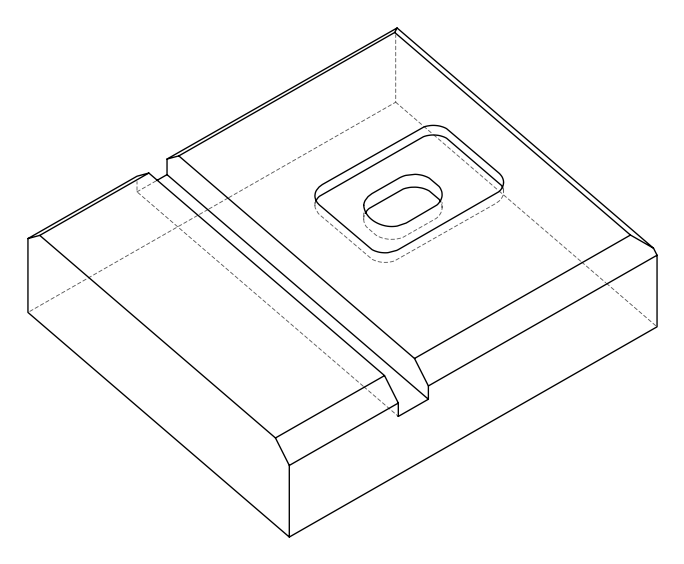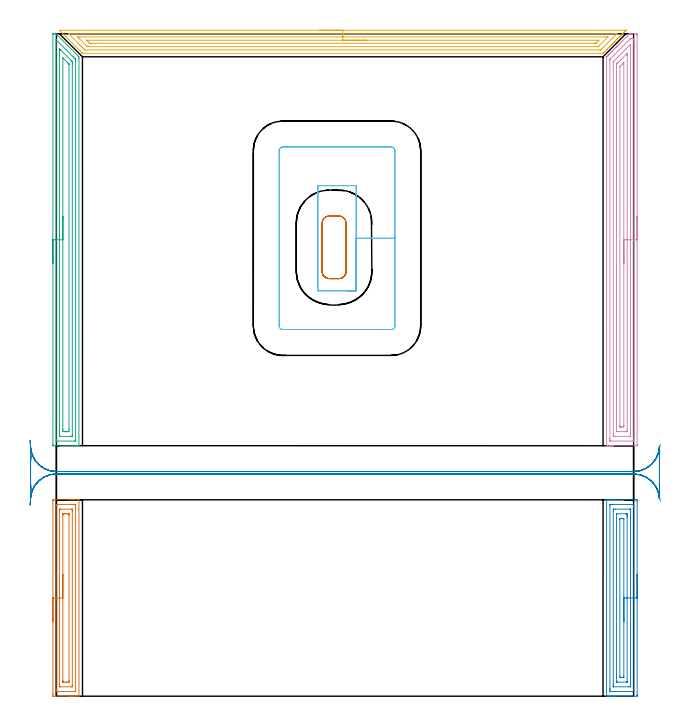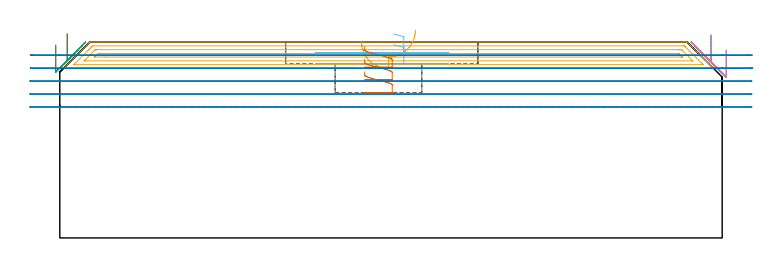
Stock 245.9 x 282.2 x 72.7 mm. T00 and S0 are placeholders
(PLAN: 8 operations, 1 tool changes, 35.5 min)
(1 AREA_MILL | FG_CHAMFER_SURFACE | UGT0205_001 | 2.95 min | 5543 mm3)
(2 AREA_MILL_1 | FG_CHAMFER_SURFACE_1 | UGT0205_001 | 3.6 min | 7648 mm3)
(3 AREA_MILL_2 | FG_CHAMFER_SURFACE_2 | UGT0205_001 | 5.75 min | 11197 mm3)
(4 AREA_MILL_3 | FG_CHAMFER_SURFACE_3 | UGT0205_001 | 7.13 min | 15403 mm3)
(5 AREA_MILL_4 | FG_CHAMFER_SURFACE_4 | UGT0205_001 | 7.63 min | 10971 mm3)
(6 MILL_RECTANGULAR_POCKET | POCKET_RECTANGULAR_STRAIGHT | UGT0201_105 | Follow Part, ap 5.5, ae 75% | 1.79 min | 55838 mm3)
(7 MILL_RECTANGULAR_POCKET_1 | POCKET_RECTANGULAR_STRAIGHT_1 | UGT0201_105 | Follow Part, ap 5.5, ae 75% | 0.78 min | 14959 mm3)
(8 MILL_RECTANGULAR_SLOT | SLOT_RECTANGULAR | UGT0201_105 | Follow Part, ap 5.5, ae 75% | 5.91 min | 134414 mm3)
(TOOL UGT0205_001 | Chamfer Mill 20 x 3 x 45 deg. | D20 FL50 Z2)
(TOOL UGT0201_105 | End Mill 22 mm | D22 FL25 Z2)
(OP 1 AREA_MILL)
G17 G21 G94 G90
T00 M6
G54
G17 G0 G90 X-1.5 Y31.85 S1061 M3
G43 Z82.7 H0
Z71.6
G94 G1 Y31.888 Z70.728 F250.
Y32.002 Z69.864
Y32.191 Z69.012
Y32.453 Z68.18
Y32.787 Z67.374
Y33.19 Z66.6
Y33.658 Z65.864
Y34.19 Z65.172
Y34.779 Z64.529
Y35.422 Z63.94
Y36.114 Z63.408
Y36.85 Z62.94
Y37.624 Z62.537
Y38.43 Z62.203
Y39.262 Z61.941
Y40.114 Z61.752
Y40.978 Z61.638
Y41.85 Z61.6
Y83.153
X-1.497 Y83.418 Z61.602
X-1.491 Y83.69 Z61.605
X-1.213 Y83.7 Z61.884
X5.391 Z68.485
X6.08 Z69.177
X6.286 Z69.383
X6.974 Z70.071
X7.18 Z70.277
X7.592 Z70.691
X8.556 Z71.655
X8.969 Z72.067
X9.309 Z72.408
X9.56 Y83.694 Z72.653
X9.597 Y83.69 Z72.689
X9.6 Y83.597 Z72.7
Y0.102
X9.597 Y0.01 Z72.689
X9.56 Y0.006 Z72.653
X9.309 Y0. Z72.407
X7.593 Z70.692
X7.18 Z70.277
X6.974 Z70.071
X6.286 Z69.383
X6.079 Z69.177
X5.391 Z68.485
X-1.117 Z61.98
X-1.417 Y0.002 Z61.68
X-1.491 Y0.006 Z61.605
X-1.497 Y0.547 Z61.603
X-1.5 Y1.174 Z61.6
Y41.85
X-0.086 Z63.014
Y81.487
X-0.084 Y81.598 Z63.016
X-0.081 Y81.671 Z63.019
X-0.079 Y81.691 Z63.021
X-0.075 Y81.694 Z63.025
X-0.056 Y81.697 Z63.044
X0.026 Y81.699 Z63.126
X7.18 Y81.7 Z70.28
X7.751 Y81.699 Z70.851
X8.074 Y81.693 Z71.174
X8.176 Y81.69 Z71.276
X8.182 Y81.487 Z71.282
X8.184 Y81.377 Z71.284
X8.185 Y81.267 Z71.285
X8.186 Y80.489 Z71.286
Y2.213
X8.184 Y2.102 Z71.284
X8.181 Y2.029 Z71.281
X8.179 Y2.009 Z71.279
X8.175 Y2.006 Z71.275
X8.156 Y2.003 Z71.256
X8.074 Y2.001 Z71.174
X0.92 Y2. Z64.02
X0.349 Y2.001 Z63.449
X0.026 Y2.007 Z63.126
X-0.076 Y2.01 Z63.024
X-0.082 Y2.213 Z63.018
X-0.084 Y2.323 Z63.016
X-0.085 Y2.433 Z63.015
X-0.086 Y3.211 Z63.014
Y41.85
X1.328 Z64.428
X1.329 Y79.194 Z64.429
X1.331 Y79.6 Z64.431
X1.333 Y79.66 Z64.433
X1.334 Y79.682 Z64.434
X1.414 Y79.69 Z64.514
X1.614 Y79.698 Z64.714
X1.714 Y79.7 Z64.814
X6.386 Y79.699 Z69.486
X6.586 Y79.695 Z69.686
X6.719 Y79.69 Z69.819
X6.766 Y79.681 Z69.866
X6.767 Y79.668 Z69.867
X6.769 Y79.6 Z69.869
X6.771 Y79.118 Z69.871
Y78.712
Y4.506
X6.769 Y4.1 Z69.869
X6.767 Y4.04 Z69.867
X6.765 Y4.018 Z69.865
X6.686 Y4.01 Z69.786
X6.486 Y4.002 Z69.586
X6.386 Y4. Z69.486
X1.714 Y4.001 Z64.814
X1.514 Y4.004 Z64.614
X1.381 Y4.01 Z64.481
X1.334 Y4.019 Z64.434
X1.333 Y4.032 Z64.433
X1.331 Y4.1 Z64.431
X1.329 Y4.582 Z64.429
X1.328 Y4.988 Z64.428
Y41.85
X2.743 Z65.843
Y76.936
X2.745 Y77.363 Z65.845
X2.747 Y77.576 Z65.847
X2.749 Y77.674 Z65.849
X2.842 Y77.692 Z65.942
X3.603 Y77.699 Z66.703
X3.728 Y77.7 Z66.828
X4.622 Z67.722
X5.29 Y77.697 Z68.39
X5.328 Y77.694 Z68.428
X5.346 Y77.691 Z68.446
X5.35 Y77.678 Z68.45
X5.353 Y77.579 Z68.453
X5.356 Y77.376 Z68.456
X5.357 Y76.97 Z68.457
Y6.764
X5.355 Y6.337 Z68.455
X5.353 Y6.124 Z68.453
X5.35 Y6.026 Z68.45
X5.258 Y6.008 Z68.358
X4.497 Y6.001 Z67.597
X4.372 Y6. Z67.472
X3.478 Z66.578
X2.81 Y6.003 Z65.91
X2.772 Y6.006 Z65.872
X2.754 Y6.009 Z65.854
X2.75 Y6.022 Z65.85
X2.747 Y6.121 Z65.847
X2.744 Y6.324 Z65.844
X2.743 Y6.73 Z65.843
Y41.85
Y42.722 Z65.881
Y43.586 Z65.995
Y44.438 Z66.183
Y45.27 Z66.446
Y46.076 Z66.78
Y46.85 Z67.182
Y47.586 Z67.651
Y48.278 Z68.182
Y48.921 Z68.772
Y49.51 Z69.415
Y50.042 Z70.107
Y50.51 Z70.843
Y50.913 Z71.616
Y51.247 Z72.422
Y51.509 Z73.254
Y51.698 Z74.106
Y51.812 Z74.971
Y51.85 Z75.843
G0 Z82.7
M5
M2
(OP 2 AREA_MILL_1)
G17 G21 G94 G90
T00 M6
G54
G17 G0 G90 X247.4 Y51.85 S1061 M3
G43 Z82.7 H0
Z69.7
G94 G1 Y51.812 Z68.828 F250.
Y51.698 Z67.964
Y51.509 Z67.112
Y51.247 Z66.28
Y50.913 Z65.474
Y50.51 Z64.7
Y50.041 Z63.964
Y49.51 Z63.272
Y48.921 Z62.629
Y48.278 Z62.04
Y47.586 Z61.509
Y46.85 Z61.04
Y46.076 Z60.637
Y45.27 Z60.303
Y44.438 Z60.041
Y43.586 Z59.852
Y42.722 Z59.738
Y41.85 Z59.7
X247.399 Y0.547 Z59.701
X247.396 Y0.175 Z59.702
X247.391 Y0.01 Z59.705
X247.03 Y0. Z60.067
X238.273 Z68.82
X237.599 Z69.498
X237.397 Z69.7
X236.724 Z70.373
X236.522 Z70.575
X236.118 Z70.981
X235.174 Z71.925
X234.77 Z72.328
X234.571 Z72.528
X234.49 Z72.603
X234.485 Y0.001 Z72.608
X234.403 Y0.01 Z72.689
X234.4 Y0.102 Z72.7
Y83.598
X234.403 Y83.69 Z72.689
X234.483 Y83.698 Z72.61
X234.571 Y83.7 Z72.527
X235.174 Z71.924
X236.118 Z70.981
X236.522 Z70.575
X236.724 Z70.373
X237.397 Z69.7
X237.599 Z69.498
X238.273 Z68.82
X246.491 Z60.605
X247.03 Y83.695 Z60.067
X247.391 Y83.69 Z59.705
X247.396 Y83.525 Z59.702
X247.399 Y83.153 Z59.701
X247.4 Y41.85 Z59.7
X245.986 Z61.114
X245.985 Y2.323 Z61.115
X245.984 Y2.144 Z61.116
X245.981 Y2.055 Z61.119
X245.979 Y2.018 Z61.121
X245.915 Y2.01 Z61.185
X245.595 Y2.002 Z61.505
X245.278 Y2.001 Z61.822
X244.721 Y2. Z62.379
X236.522 Y2.001 Z70.578
X235.961 Y2.004 Z71.139
X235.861 Y2.01 Z71.239
X235.821 Y2.023 Z71.279
X235.817 Y2.149 Z71.283
X235.816 Y2.323 Z71.284
X235.814 Y3.041 Z71.286
Y3.211
X235.815 Y81.377 Z71.285
X235.816 Y81.556 Z71.284
X235.819 Y81.645 Z71.281
X235.821 Y81.682 Z71.279
X235.885 Y81.69 Z71.215
X236.205 Y81.698 Z70.895
X236.522 Y81.699 Z70.578
X237.079 Y81.7 Z70.021
X245.278 Y81.699 Z61.822
X245.839 Y81.696 Z61.261
X245.939 Y81.69 Z61.161
X245.979 Y81.677 Z61.121
X245.982 Y81.551 Z61.118
X245.984 Y81.377 Z61.116
X245.986 Y80.659 Z61.114
Y80.489
Y41.85
X244.572 Z62.528
X244.571 Y4.817 Z62.529
X244.566 Y4.1 Z62.534
X244.565 Y4.023 Z62.535
X244.493 Y4.008 Z62.607
X244.403 Y4.005 Z62.697
X243.625 Y4. Z63.475
X237.495 Z69.605
X237.397 Y4.002 Z69.703
X237.299 Y4.006 Z69.801
X237.24 Y4.01 Z69.86
X237.235 Y4.044 Z69.865
X237.232 Y4.1 Z69.868
X237.23 Y4.27 Z69.87
X237.228 Y4.988 Z69.872
Y5.159
X237.229 Y78.883 Z69.871
X237.234 Y79.6 Z69.866
X237.235 Y79.677 Z69.865
X237.307 Y79.692 Z69.793
X237.397 Y79.695 Z69.703
X238.175 Y79.7 Z68.925
X244.305 Z62.795
X244.403 Y79.698 Z62.697
X244.501 Y79.694 Z62.599
X244.56 Y79.69 Z62.54
X244.565 Y79.656 Z62.535
X244.568 Y79.6 Z62.532
X244.57 Y79.43 Z62.53
X244.571 Y78.712 Z62.529
X244.572 Y78.541 Z62.528
Y41.85
X243.157 Z63.943
Y6.251
X243.156 Y6.08 Z63.944
X243.153 Y6.019 Z63.947
X243.15 Y6.01 Z63.95
X243.145 Y6.006 Z63.955
X243.122 Y6.003 Z63.978
X243.028 Y6.001 Z64.072
X239.149 Z67.951
X239.025 Y6.002 Z68.075
X238.759 Y6.01 Z68.341
X238.649 Y6.025 Z68.451
X238.648 Y6.086 Z68.452
X238.644 Y6.388 Z68.456
X238.643 Y8.166 Z68.457
Y77.449
X238.644 Y77.62 Z68.456
X238.647 Y77.681 Z68.453
X238.65 Y77.69 Z68.45
X238.655 Y77.694 Z68.445
X238.678 Y77.697 Z68.422
X238.772 Y77.699 Z68.328
X242.651 Z64.449
X242.775 Y77.698 Z64.325
X243.041 Y77.69 Z64.059
X243.151 Y77.675 Z63.949
X243.152 Y77.614 Z63.948
X243.156 Y77.312 Z63.944
X243.157 Y76.936 Z63.943
Y76.422
Y41.85
X241.743 Z65.357
Y8.541
X241.738 Y8.113 Z65.362
X241.736 Y8.016 Z65.364
X241.611 Y8.009 Z65.489
X241.431 Y8.002 Z65.669
X240.9 Y8.001 Z66.2
X240.556 Z66.544
X240.188 Y8.007 Z66.912
X240.119 Y8.01 Z66.981
X240.064 Y8.025 Z67.036
X240.057 Y8.541 Z67.043
Y75.159
X240.062 Y75.587 Z67.038
X240.064 Y75.684 Z67.036
X240.189 Y75.691 Z66.911
X240.369 Y75.698 Z66.731
X240.9 Y75.699 Z66.2
X241.243 Z65.857
X241.612 Y75.693 Z65.488
X241.681 Y75.69 Z65.419
X241.736 Y75.675 Z65.364
X241.743 Y75.159 Z65.357
Y41.85
Y40.978 Z65.395
Y40.113 Z65.509
Y39.262 Z65.698
Y38.43 Z65.96
Y37.624 Z66.294
Y36.85 Z66.697
Y36.114 Z67.165
Y35.422 Z67.696
Y34.779 Z68.286
Y34.19 Z68.929
Y33.658 Z69.621
Y33.19 Z70.357
Y32.787 Z71.131
Y32.453 Z71.937
Y32.191 Z72.769
Y32.002 Z73.62
Y31.888 Z74.485
Y31.85 Z75.357
G0 Z82.7
M5
M2
(OP 3 AREA_MILL_2)
G17 G21 G94 G90
T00 M6
G54
G17 G0 G90 X-1.5 Y184.45 S1061 M3
G43 Z82.7 H0
Z71.6
G94 G1 Y184.488 Z70.728 F250.
Y184.602 Z69.863
Y184.791 Z69.012
Y185.053 Z68.18
Y185.387 Z67.374
Y185.79 Z66.6
Y186.259 Z65.864
Y186.79 Z65.172
Y187.379 Z64.529
Y188.022 Z63.94
Y188.714 Z63.408
Y189.45 Z62.94
Y190.224 Z62.537
Y191.03 Z62.203
Y191.862 Z61.941
Y192.714 Z61.752
Y193.579 Z61.638
Y194.45 Z61.6
Y282.025
X-1.498 Y282.091 Z61.602
X-1.492 Y282.19 Z61.605
X-1.062 Y282.2 Z62.037
X-0.422 Z62.678
X-0.323 Y282.199 Z62.776
X-0.2 Y282.19 Z62.895
X-0.075 Y282.075 Z63.024
X9.431 Y272.569 Z72.53
X9.599 Y272.395 Z72.686
X9.6 Y271.748 Z72.7
Y106.875
X9.597 Y106.71 Z72.688
X9.53 Y106.706 Z72.622
X9.105 Y106.7 Z72.205
X8.775 Z71.875
X8.074 Z71.17
X6.83 Z69.927
X5.391 Z68.487
X-1.141 Z61.956
X-1.492 Y106.71 Z61.606
X-1.499 Y107.058 Z61.599
Y107.068
X-1.5 Y194.45 Z61.6
X-0.086 Z63.014
Y279.343
X-0.085 Y279.491 Z63.015
X-0.081 Y279.609 Z63.019
X-0.079 Y279.624 Z63.021
X-0.078 Z63.022
X-0.065 Y279.613 Z63.035
X3.917 Y275.634 Z67.017
X7.18 Y272.37 Z70.28
X7.801 Y271.748 Z70.901
X8.074 Y271.47 Z71.174
X8.147 Y271.391 Z71.247
X8.179 Y271.333 Z71.279
X8.182 Y271.188 Z71.282
X8.185 Y270.966 Z71.285
Y109.109
X8.184 Y108.999 Z71.284
X8.18 Y108.887 Z71.28
X8.17 Y108.71 Z71.27
X8.074 Y108.707 Z71.174
X7.589 Y108.701 Z70.689
X0.435 Y108.7 Z63.535
X0.026 Y108.702 Z63.126
X-0.033 Y108.705 Z63.067
X-0.067 Y108.71 Z63.033
X-0.079 Y108.718 Z63.021
X-0.081 Y108.775 Z63.019
X-0.085 Y108.998 Z63.015
X-0.086 Y109.109 Z63.014
Y194.45
X1.328 Z64.428
X1.329 Y275.64 Z64.429
X1.33 Y275.691 Z64.43
X1.333 Y275.743 Z64.433
X1.334 Y275.751 Z64.434
X1.342 Y275.747 Z64.442
X1.39 Y275.703 Z64.49
X1.778 Y275.323 Z64.878
X1.814 Y275.287 Z64.914
X6.286 Y270.815 Z69.386
X6.709 Y270.381 Z69.809
X6.76 Y270.329 Z69.86
X6.764 Y270.251 Z69.864
X6.768 Y270.123 Z69.868
X6.77 Y269.961 Z69.87
X6.771 Y269.476 Z69.871
Y269.067
Y111.305
X6.769 Y110.896 Z69.869
X6.767 Y110.775 Z69.867
X6.765 Y110.723 Z69.865
X6.678 Y110.71 Z69.778
X6.48 Y110.702 Z69.58
X6.286 Y110.701 Z69.386
X5.588 Y110.7 Z68.688
X1.618 Y110.701 Z64.718
X1.487 Y110.704 Z64.587
X1.383 Y110.71 Z64.483
X1.335 Y110.716 Z64.435
X1.334 Y110.736 Z64.434
X1.331 Y110.896 Z64.431
X1.329 Y111.381 Z64.429
X1.328 Y111.79 Z64.428
Y194.45
X2.743 Z65.843
Y271.714
X2.744 Y271.748 Z65.844
X2.75 Y271.887 Z65.85
X2.794 Y271.853 Z65.894
X2.81 Y271.839 Z65.91
X2.903 Y271.748 Z66.003
X3.797 Y270.855 Z66.897
X4.69 Y269.961 Z67.79
X4.883 Y269.766 Z67.983
X5.264 Y269.375 Z68.364
X5.351 Y269.284 Z68.451
X5.353 Y269.262 Z68.453
X5.356 Y269.209 Z68.456
X5.357 Y269.102 Z68.457
Y269.067
Y113.577
X5.35 Y112.725 Z68.45
X4.497 Y112.7 Z67.597
X4.481 Z67.581
X3.603 Z66.703
X3.586 Z66.686
X2.75 Y112.726 Z65.85
X2.743 Y113.543 Z65.843
Y113.577
Y194.45
Y195.322 Z65.881
Y196.187 Z65.995
Y197.038 Z66.183
Y197.87 Z66.446
Y198.676 Z66.78
Y199.45 Z67.182
Y200.186 Z67.651
Y200.878 Z68.182
Y201.521 Z68.772
Y202.111 Z69.415
Y202.642 Z70.107
Y203.11 Z70.843
Y203.513 Z71.616
Y203.847 Z72.422
Y204.109 Z73.254
Y204.298 Z74.106
Y204.412 Z74.971
Y204.45 Z75.843
G0 Z82.7
M5
M2
(OP 4 AREA_MILL_3)
G17 G21 G94 G90
T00 M6
G54
G17 G0 G90 X247.4 Y204.45 S1061 M3
G43 Z82.7 H0
Z69.7
G94 G1 Y204.412 Z68.828 F250.
Y204.298 Z67.964
Y204.109 Z67.112
Y203.847 Z66.28
Y203.513 Z65.474
Y203.11 Z64.7
Y202.641 Z63.964
Y202.11 Z63.272
Y201.521 Z62.629
Y200.878 Z62.04
Y200.186 Z61.509
Y199.45 Z61.04
Y198.676 Z60.637
Y197.87 Z60.303
Y197.038 Z60.041
Y196.186 Z59.852
Y195.322 Z59.738
Y194.45 Z59.7
Y107.322
X247.398 Y106.946 Z59.701
X247.393 Y106.71 Z59.705
X247.03 Y106.7 Z60.068
X237.397 Z69.697
X236.865 Z70.232
X236.522 Z70.574
X235.989 Z71.107
X235.646 Z71.449
X234.69 Z72.409
X234.545 Z72.548
X234.488 Y106.702 Z72.603
X234.403 Y106.71 Z72.688
X234.4 Y106.875 Z72.7
Y271.748
X234.401 Y272.395 Z72.686
X234.559 Y272.56 Z72.539
X234.642 Y272.642 Z72.458
X234.77 Y272.772 Z72.326
X235.126 Y273.127 Z71.973
X235.3 Y273.3 Z71.8
X235.535 Y273.536 Z71.563
X235.646 Y273.648 Z71.45
X236.084 Y274.084 Z71.016
X236.522 Y274.523 Z70.574
X236.727 Y274.727 Z70.372
X236.778 Y274.778 Z70.321
X237.397 Y275.399 Z69.699
X237.604 Y275.604 Z69.496
X238.273 Y276.274 Z68.824
X238.328 Y276.328 Z68.771
X238.514 Y276.514 Z68.585
X238.565 Y276.566 Z68.532
X238.614 Y276.614 Z68.485
X238.812 Y276.812 Z68.287
X238.857 Y276.858 Z68.24
X241.192 Y279.192 Z65.908
X243.875 Y281.876 Z63.223
X243.965 Y281.967 Z63.131
X244.198 Y282.199 Z62.9
X244.479 Y282.2 Z62.619
X245.278 Z61.816
X246.497 Z60.6
X247.03 Y282.196 Z60.065
X247.391 Y282.19 Z59.703
X247.397 Y281.953 Z59.7
X247.4 Y281.578
Y194.45
X245.986 Z61.114
X245.985 Y109.281 Z61.115
X245.984 Y109.109 Z61.116
X245.98 Y108.749 Z61.12
X245.979 Y108.713 Z61.121
X245.919 Y108.708 Z61.181
X245.813 Y108.703 Z61.287
X245.679 Y108.7 Z61.421
X236.046 Y108.701 Z71.054
X235.875 Y108.706 Z71.225
X235.843 Y108.71 Z71.257
X235.821 Y108.717 Z71.279
X235.82 Y108.755 Z71.28
X235.816 Y108.936 Z71.284
X235.815 Y109.109 Z71.285
X235.814 Y109.831 Z71.286
Y270.855
X235.816 Y271.216 Z71.284
X235.819 Y271.305 Z71.281
X235.821 Y271.347 Z71.279
X235.837 Y271.375 Z71.263
X235.923 Y271.466 Z71.177
X236.199 Y271.748 Z70.901
X244.323 Y279.872 Z62.777
X244.403 Y279.95 Z62.697
X244.645 Y280.184 Z62.455
X244.883 Y280.194 Z62.217
X245.278 Y280.198 Z61.822
X245.754 Y280.199 Z61.346
X245.925 Y280.194 Z61.175
X245.957 Y280.19 Z61.143
X245.979 Y280.183 Z61.121
X245.98 Y280.145 Z61.12
X245.984 Y279.964 Z61.116
X245.985 Y279.791 Z61.115
X245.986 Y279.069 Z61.114
Y194.45
X244.572 Z62.528
X244.571 Y111.618 Z62.529
X244.569 Y110.896 Z62.531
X244.566 Y110.729 Z62.534
X244.564 Y110.71 Z62.536
X244.546 Y110.707 Z62.554
X244.499 Y110.703 Z62.601
X244.403 Y110.701 Z62.697
X238.273 Y110.7 Z68.827
X237.586 Y110.704 Z69.514
X237.397 Y110.71 Z69.703
X237.235 Y110.733 Z69.865
X237.232 Y110.896 Z69.868
X237.23 Y111.067 Z69.87
X237.229 Y111.79 Z69.871
X237.228 Y111.962 Z69.872
Y269.24
X237.23 Y269.961 Z69.87
X237.231 Y270.13 Z69.869
X237.235 Y270.303 Z69.865
X237.258 Y270.347 Z69.842
X237.294 Y270.387 Z69.806
X237.397 Y270.496 Z69.703
X237.574 Y270.674 Z69.526
X237.754 Y270.855 Z69.346
X244.467 Y277.567 Z62.633
X244.519 Y277.616 Z62.581
X244.553 Y277.647 Z62.547
X244.564 Y277.655 Z62.536
X244.565 Y277.626 Z62.535
X244.57 Y277.282 Z62.53
X244.571 Y277.11 Z62.529
Y276.938
X244.572 Y194.45 Z62.528
X243.157 Z63.943
Y113.061
X243.155 Y112.889 Z63.945
X243.152 Y112.752 Z63.948
X243.151 Y112.715 Z63.949
X243.133 Y112.71 Z63.967
X243.081 Y112.707 Z64.019
X242.651 Y112.7 Z64.449
X242.635 Z64.465
X239.133 Z67.967
X238.722 Y112.704 Z68.378
X238.671 Y112.707 Z68.429
X238.651 Y112.71 Z68.449
X238.649 Y112.724 Z68.451
X238.645 Y112.785 Z68.455
X238.643 Y112.844 Z68.457
Y269.067
X238.645 Y269.197 Z68.455
X238.647 Y269.26 Z68.453
X238.649 Y269.288 Z68.451
X238.667 Y269.309 Z68.433
X238.788 Y269.435 Z68.312
X239.149 Y269.8 Z67.951
X239.228 Y269.88 Z67.872
X242.885 Y273.536 Z64.215
X242.982 Y273.629 Z64.118
X243.049 Y273.689 Z64.051
X243.151 Y273.775 Z63.949
X243.154 Y273.642 Z63.946
X243.156 Y273.536 Z63.944
X243.157 Y273.328 Z63.943
Y273.019
Y194.45
X241.743 Z65.357
Y115.364
X241.739 Y114.934 Z65.361
X241.736 Y114.728 Z65.364
X241.542 Y114.709 Z65.558
X240.9 Y114.702 Z66.2
X240.675 Y114.7 Z66.425
X240.168 Y114.701 Z66.932
X240.117 Y114.702 Z66.983
X240.081 Y114.706 Z67.019
X240.064 Y114.71 Z67.036
X240.063 Y114.726 Z67.037
X240.06 Y114.927 Z67.04
X240.057 Y115.331 Z67.043
Y268.14
X240.058 Y268.174 Z67.042
X240.061 Y268.227 Z67.039
X240.064 Y268.25 Z67.036
X240.081 Y268.271 Z67.019
X240.162 Y268.359 Z66.938
X240.286 Y268.487 Z66.814
X241.55 Y269.751 Z65.55
X241.643 Y269.842 Z65.457
X241.708 Y269.902 Z65.392
X241.736 Y269.926 Z65.364
X241.743 Y269.067 Z65.357
Y194.45
Y193.578 Z65.395
Y192.713 Z65.509
Y191.862 Z65.698
Y191.03 Z65.96
Y190.224 Z66.294
Y189.45 Z66.697
Y188.714 Z67.165
Y188.022 Z67.696
Y187.379 Z68.286
Y186.79 Z68.929
Y186.258 Z69.621
Y185.79 Z70.357
Y185.387 Z71.131
Y185.053 Z71.937
Y184.791 Z72.769
Y184.602 Z73.62
Y184.488 Z74.485
Y184.45 Z75.357
G0 Z82.7
M5
M2
(OP 5 AREA_MILL_4)
G17 G21 G94 G90
T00 M6
G54
G17 G0 G90 X112. Y283.7 S1061 M3
G43 Z82.7 H0
Z72.9
G94 G1 X112.038 Z72.028 F250.
X112.152 Z71.163
X112.341 Z70.312
X112.603 Z69.48
X112.937 Z68.674
X113.34 Z67.9
X113.809 Z67.164
X114.34 Z66.472
X114.929 Z65.829
X115.572 Z65.239
X116.264 Z64.708
X117. Z64.24
X117.774 Z63.837
X118.58 Z63.503
X119.412 Z63.241
X120.264 Z63.052
X121.128 Z62.938
X122. Z62.9
X242.414
X242.684 Y283.696 Z62.904
X242.685 Y283.695
X242.684 Y283.684 Z62.916
X242.591 Y283.591 Z63.009
X242.22 Y283.218 Z63.378
X241.733 Y282.733 Z63.867
X241.336 Y282.335 Z64.262
X241.196 Y282.195 Z64.403
X240.893 Y281.893 Z64.707
X240.453 Y281.451 Z65.146
X240.303 Y281.303 Z65.296
X240.019 Y281.019 Z65.581
X239.569 Y280.567 Z66.029
X239.086 Y280.086 Z66.514
X238.685 Y279.684 Z66.913
X238.174 Y279.173 Z67.426
X237.801 Y278.8 Z67.797
X237.625 Y278.624 Z67.975
X237.449 Y278.449 Z68.151
X236.918 Y277.916 Z68.681
X236.732 Y277.732 Z68.868
X236.592 Y277.591 Z69.008
X236.476 Y277.475 Z69.123
X236.434 Y277.433 Z69.165
X235.734 Y276.734 Z69.866
X235.592 Y276.591 Z70.006
X235.541 Y276.54 Z70.058
X234.877 Y275.877 Z70.723
X234.709 Y275.707 Z70.889
X234.648 Y275.647 Z70.95
X234.02 Y275.02 Z71.58
X233.825 Y274.824 Z71.773
X233.163 Y274.163 Z72.437
X232.914 Y273.918 Z72.676
X232.896 Y273.904 Z72.689
X232.716 Y273.9 Z72.7
X11.286
X11.104 Y273.904 Z72.689
X11.086 Y273.918 Z72.676
X10.924 Y274.075 Z72.522
X10.615 Y274.385 Z72.215
X1.465 Y283.536 Z63.063
X1.347 Y283.66 Z62.938
X1.316 Y283.695 Z62.903
X1.445 Y283.7 Z62.9
X1.465
X122.
Y282.286 Z64.314
X238.518 Y282.285 Z64.315
X238.568
X238.809 Y282.279 Z64.321
X238.784 Y282.246 Z64.354
X238.7 Y282.154 Z64.446
X238.607 Y282.058 Z64.542
X238.518 Y281.967 Z64.633
X232.268 Y275.717 Z70.883
X232.039 Y275.491 Z71.109
X231.941 Y275.398 Z71.202
X231.88 Y275.342 Z71.258
X231.845 Y275.321 Z71.279
X231.325 Y275.314 Z71.286
X12.575 Y275.315 Z71.285
X12.159 Y275.321 Z71.279
X11.733 Y275.726 Z70.874
X11.303 Y276.149 Z70.451
X10.84 Y276.61 Z69.99
X10.417 Y277.033 Z69.567
X5.483 Y281.967 Z64.633
X5.277 Y282.176 Z64.424
X5.191 Y282.268 Z64.332
X5.182 Y282.28 Z64.32
X5.186 Y282.281 Z64.319
X5.226 Y282.284 Z64.316
X5.312 Y282.285 Z64.315
X5.483 Y282.286 Z64.314
X122.
Y280.872 Z65.728
X234.639 Y280.871 Z65.729
X234.751 Y280.869 Z65.731
X234.946 Y280.865 Z65.735
X234.953 Y280.861 Z65.739
X234.952 Y280.856 Z65.744
X234.946 Y280.846 Z65.754
X231.133 Y277.033 Z69.567
X230.915 Y276.818 Z69.782
X230.851 Y276.758 Z69.842
X230.826 Y276.737 Z69.863
X230.783 Y276.735 Z69.865
X230.482 Y276.731 Z69.869
X229.896 Y276.729 Z69.871
X229.589
X13.825
X13.518 Y276.731 Z69.869
X13.211 Y276.735 Z69.865
X13.175 Y276.736 Z69.864
X13.155 Y276.752 Z69.848
X13.111 Y276.791 Z69.809
X13.029 Y276.871 Z69.729
X12.866 Y277.033 Z69.567
X9.947 Y279.952 Z66.648
X9.334 Y280.567 Z66.033
X9.054 Y280.851 Z65.749
X9.049 Y280.866 Z65.734
X9.054 Y280.867 Z65.733
X9.64 Y280.871 Z65.729
X122. Y280.872 Z65.728
Y279.457 Z67.143
X230.711
X230.982 Y279.455 Z67.145
X231.07 Y279.452 Z67.148
X231.09 Y279.45 Z67.15
X231.082 Y279.439 Z67.161
X231.052 Y279.405 Z67.195
X230.975 Y279.324 Z67.276
X230.911 Y279.259 Z67.341
X230.482 Y278.83 Z67.77
X230.022 Y278.372 Z68.228
X229.876 Y278.228 Z68.372
X229.821 Y278.177 Z68.423
X229.791 Y278.151 Z68.449
X229.754 Y278.149 Z68.451
X229.589 Y278.146 Z68.455
X229.36 Y278.143 Z68.457
X15.304
X15.074 Y278.144 Z68.456
X14.411 Y278.15 Z68.45
X14.199 Y278.162 Z68.438
X13.518 Y278.83 Z67.77
X13.119 Y279.233 Z67.367
X12.926 Y279.432 Z67.168
X12.91 Y279.451 Z67.149
X12.913 Y279.452 Z67.148
X12.948 Y279.455 Z67.145
X13. Y279.456 Z67.144
X17.13 Y279.457 Z67.143
X122.
X122.872 Z67.181
X123.737 Z67.295
X124.588 Z67.483
X125.42 Z67.746
X126.226 Z68.08
X127. Z68.482
X127.736 Z68.951
X128.428 Z69.482
X129.071 Z70.072
X129.66 Z70.715
X130.192 Z71.407
X130.66 Z72.143
X131.063 Z72.916
X131.397 Z73.722
X131.659 Z74.554
X131.848 Z75.406
X131.962 Z76.271
X132. Z77.143
G0 Z82.7
M5
M2
(OP 6 MILL_RECTANGULAR_POCKET)
G17 G21 G94 G90
T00 M6
G54
G17 G0 G90 X123.976 Y172.7 S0 M3
G43 Z82.7 H0
Z75.7
G94 G1 X127.7 Z74.702 F250.
Y195.1 Z68.7
Y217.5 F500.
X111.4
Y172.7
X127.7
Y195.1
X144.2
Y232.4
G3 X142.6 Y234. R1.6
G1 X96.5
G3 X94.9 Y232.4 R1.6
G1 Y157.8
G3 X96.5 Y156.2 R1.6
G1 X142.6
G3 X144.2 Y157.8 R1.6
G1 Y195.1
Y196.1
G0 X123.976 Y172.7 Z71.7
G1 X127.7 Z70.702 F250.
Y195.1 Z64.7
Y217.5 F500.
X111.4
Y172.7
X127.7
Y195.1
X144.2
Y232.4
G3 X142.6 Y234. R1.6
G1 X96.5
G3 X94.9 Y232.4 R1.6
G1 Y157.8
G3 X96.5 Y156.2 R1.6
G1 X142.6
G3 X144.2 Y157.8 R1.6
G1 Y195.1
Y196.1
G0 Z82.7
M5
M2
(OP 7 MILL_RECTANGULAR_POCKET_1)
G17 G21 G94 G90
T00 M6
G54
G17 G0 G90 X113.2 Y185.647 S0 M3
G43 Z82.7 H0
Z71.025
G94 G1 Y180.824 Z69.733 F250.
X113.258 Y180.376 Z69.611
X113.381 Y179.941 Z69.49
X113.566 Y179.528 Z69.369
X113.809 Y179.147 Z69.248
X114.104 Y178.804 Z69.127
X114.447 Y178.509 Z69.006
X114.828 Y178.266 Z68.885
X115.241 Y178.081 Z68.763
X115.676 Y177.958 Z68.642
X116.124 Y177.9 Z68.521
X120.476 Z67.355
X120.924 Y177.958 Z67.234
X121.359 Y178.081 Z67.113
X121.772 Y178.266 Z66.992
X122.153 Y178.509 Z66.87
X122.496 Y178.804 Z66.749
X122.791 Y179.147 Z66.628
X123.034 Y179.528 Z66.507
X123.219 Y179.941 Z66.386
X123.342 Y180.376 Z66.265
X123.4 Y180.824 Z66.144
Y191.25 Z63.35
Y201.5 F500.
G3 X120.3 Y204.6 R3.1
G1 X116.3
G3 X113.2 Y201.5 R3.1
G1 Y181.
G3 X116.3 Y177.9 R3.1
G1 X120.3
G3 X123.4 Y181. R3.1
G1 Y191.25
Y192.25
G0 X113.2 Y185.647 Z66.35
G1 Y180.824 Z65.058 F250.
X113.258 Y180.376 Z64.936
X113.381 Y179.941 Z64.815
X113.566 Y179.528 Z64.694
X113.809 Y179.147 Z64.573
X114.104 Y178.804 Z64.452
X114.447 Y178.509 Z64.331
X114.828 Y178.266 Z64.21
X115.241 Y178.081 Z64.088
X115.676 Y177.958 Z63.967
X116.124 Y177.9 Z63.846
X120.476 Z62.68
X120.924 Y177.958 Z62.559
X121.359 Y178.081 Z62.438
X121.772 Y178.266 Z62.317
X122.153 Y178.509 Z62.195
X122.496 Y178.804 Z62.074
X122.791 Y179.147 Z61.953
X123.034 Y179.528 Z61.832
X123.219 Y179.941 Z61.711
X123.342 Y180.376 Z61.59
X123.4 Y180.824 Z61.469
Y191.25 Z58.675
Y201.5 F500.
G3 X120.3 Y204.6 R3.1
G1 X116.3
G3 X113.2 Y201.5 R3.1
G1 Y181.
G3 X116.3 Y177.9 R3.1
G1 X120.3
G3 X123.4 Y181. R3.1
G1 Y191.25
Y192.25
G0 X113.2 Y185.647 Z61.675
G1 Y180.824 Z60.383 F250.
X113.258 Y180.376 Z60.261
X113.381 Y179.941 Z60.14
X113.566 Y179.528 Z60.019
X113.809 Y179.147 Z59.898
X114.104 Y178.804 Z59.777
X114.447 Y178.509 Z59.656
X114.828 Y178.266 Z59.535
X115.241 Y178.081 Z59.413
X115.676 Y177.958 Z59.292
X116.124 Y177.9 Z59.171
X120.476 Z58.005
X120.924 Y177.958 Z57.884
X121.359 Y178.081 Z57.763
X121.772 Y178.266 Z57.642
X122.153 Y178.509 Z57.52
X122.496 Y178.804 Z57.399
X122.791 Y179.147 Z57.278
X123.034 Y179.528 Z57.157
X123.219 Y179.941 Z57.036
X123.342 Y180.376 Z56.915
X123.4 Y180.824 Z56.794
Y191.25 Z54.
Y201.5 F500.
G3 X120.3 Y204.6 R3.1
G1 X116.3
G3 X113.2 Y201.5 R3.1
G1 Y181.
G3 X116.3 Y177.9 R3.1
G1 X120.3
G3 X123.4 Y181. R3.1
G1 Y191.25
Y192.25
G0 Z82.7
M5
M2
(OP 8 MILL_RECTANGULAR_SLOT)
G17 G21 G94 G90
T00 M6
G54
G17 G0 G90 X257.111 Y104.621 S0 M3
G43 Z82.7 H0
Z67.88
G94 G1 X255.807 Y101.919 F250.
G2 X245.9 Y95.7 R11. F500.
G1 X0.
G2 X-10.302 Y102.845 R11.
G1 X-10.331 Y102.856
G3 X-11. Y99.077 R11.
G1 Y91.335
G3 X-10.328 Y87.55 R11.
G1 X-10.3 Y87.561
G2 X0. Y94.7 R11.
G1 X245.9
G2 X255.806 Y88.481 R11.
G1 X257.111 Y85.78 F250.
G0 X257.289 Y107.242 Z63.06
G1 X256.638 Y104.313
G2 X245.9 Y95.7 R11. F500.
G1 X0.
G2 X-10.907 Y105.275 R11.
G1 X-10.937 Y105.278
G3 X-11. Y104.104 R11.
G1 Y86.244
G3 X-10.94 Y85.098 R11.
G1 X-10.91 Y85.101
G2 X0. Y94.7 R11.
G1 X245.9
G2 X256.637 Y86.09 R11.
G1 X257.289 Y83.161 F250.
G0 Z82.7
X-11.191 Y81.52
Z58.24
G1 X-10.97 Y84.512
G2 X0. Y94.7 R11. F500.
G1 X245.9
G2 X256.89 Y84.169 R11.
G1 X256.9
Y106.231
X256.89
G2 X245.9 Y95.7 R11.
G1 X0.
G2 X-10.97 Y105.888 R11.
G1 X-11.191 Y108.88 F250.
G0 Y81.52 Z53.42
G1 X-10.97 Y84.512
G2 X0. Y94.7 R11. F500.
G1 X245.9
G2 X256.89 Y84.169 R11.
G1 X256.9
Y106.231
X256.89
G2 X245.9 Y95.7 R11.
G1 X0.
G2 X-10.97 Y105.888 R11.
G1 X-11.191 Y108.88 F250.
G0 Y81.52 Z48.6
G1 X-10.97 Y84.512
G2 X0. Y94.7 R11. F500.
G1 X245.9
G2 X256.89 Y84.169 R11.
G1 X256.9
Y106.231
X256.89
G2 X245.9 Y95.7 R11.
G1 X0.
G2 X-10.97 Y105.888 R11.
G1 X-11.191 Y108.88 F250.
G0 Z82.7
M5
M2
